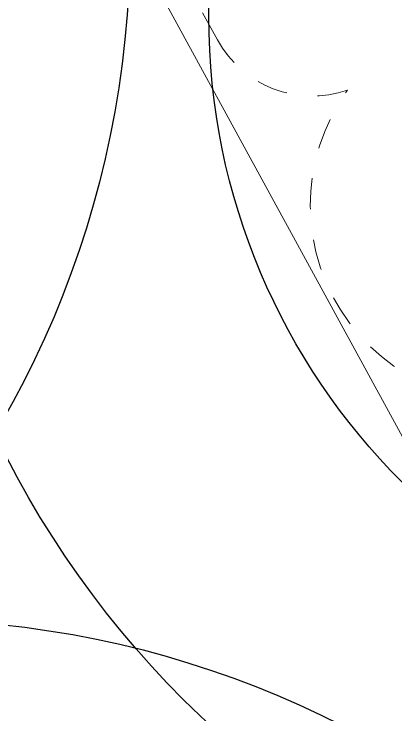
# Model space of a CAD drawing. Extents: x 309418 to 1212698, y 3438380 to 6877191.
# Drawn here: x 606463.153 to 606464.392, y 3438589.429 to 3438591.701 of the extents above; entities that cross this region are included whole.
import ezdxf

# ---------------------------------------------------------------- set-up
doc = ezdxf.new("R2010")
doc.units = 0
doc.header["$MEASUREMENT"] = 0
doc.linetypes.add('XR-LS-HARDSCAPE-LINES$1$HIDDEN2', pattern=[0.1875, 0.125, -0.0625])
doc.layers.add('LA-FLOWERING-TREE', color=221, linetype='Continuous')
doc.layers.add('LA-FURN-PERGOLA-POOL DECK-02', color=32, linetype='Continuous')
for name, color, linetype, lineweight in [('LA-FURN-PG-LIMITS', 1, 'Continuous', 5), ('LA-FURN-PG-PLAY EQUIPMENT', 160, 'Continuous', 5), ('LA-FURN-PG-SAFETY ZONE', 2, 'XR-LS-HARDSCAPE-LINES$1$HIDDEN2', 5)]:
    doc.layers.add(name, color=color, linetype=linetype, lineweight=lineweight)

# ---------------------------------------------------------------- blocks, each defined once
blk = doc.blocks.new('A$C3D307452')
at = {"layer": 'LA-FURN-PG-LIMITS', "elevation": -140}
blk.add_lwpolyline([(-712.81, 377.36), (-887.81, 377.36), (-887.81, 127.36), (-1037.81, 127.36), (-1037.81, -672.64), (-612.81, -672.64), (-612.81, -772.64), (-187.81, -772.64), (-187.81, -222.64), (-87.81, -222.64), (-87.81, 477.36), (-712.81, 477.36)], close=True, dxfattribs=at)
at = {"layer": 'LA-FURN-PG-SAFETY ZONE', "elevation": -140}
blk.add_lwpolyline([(-779.98, 375.63, 0.414214), (-879.98, 275.63), (-879.98, 115.34, 0.000721), (-880.34, 115.1, 0.733033), (-928.51, -228.67, 0.366616), (-1012.07, -327.31), (-1012.07, -395.31, 0.414877), (-911.84, -495.31, 0.221061), (-797.96, -550.29, 0.313971), (-657.26, -648.31), (-610.66, -648.31, 0.365977), (-462.76, -773.31)], format="xyb", dxfattribs=at)
blk = doc.blocks.new('PGE-05')
at = {"layer": 'LA-FURN-PG-PLAY EQUIPMENT', "xscale": 0.01, "yscale": 0.01, "zscale": 0.01}
blk.add_blockref('A$C3D307452', (5.6281, 1.4764, 1.4), dxfattribs=at)
blk = doc.blocks.new('tent kids')
at = {"layer": 'LA-FURN-PERGOLA-POOL DECK-02'}
for points in [[(731928.762, 294594.6281, 0.209883), (731928.762, 294599.6281, -0.83868)], [(731933.762, 294599.6281, -0.209883), (731928.762, 294599.6281, 0.83868)], [(731933.762, 294594.6281, -0.209883), (731933.762, 294599.6281, 0.83868)], [(731933.762, 294594.6281, 0.209883), (731928.762, 294594.6281, -0.83868)]]:
    blk.add_lwpolyline(points, format="xyb", dxfattribs=at)
blk.add_lwpolyline([(731933.5428, 294599.3552, -0.05443), (731933.4891, 294599.4089, -0.182094), (731929.0349, 294599.4089, -0.05443), (731928.9812, 294599.3552, -0.182094), (731928.9812, 294594.901, -0.05443), (731929.0349, 294594.8472, -0.182094), (731933.4891, 294594.8472, -0.05443), (731933.5428, 294594.901, -0.182094)], format="xyb", close=True, dxfattribs=at)

msp = doc.modelspace()

# ---------------------------------------------------------------- linework, layer by layer
at = {"layer": 'LA-FLOWERING-TREE'}
for centre, radius in [((606460.39578, 3438591.93924), 3.13344), ((606465.91843, 3438591.69399), 3.13344), ((606465.91843, 3438591.69399), 2.13344), ((606462.78892, 3438586.60496), 3.13344)]:
    msp.add_circle(centre, radius, dxfattribs=at)

# ---------------------------------------------------------------- block references
at = {"layer": 'LA-FURN-PERGOLA-POOL DECK-02', "xscale": 1.097475299388668, "yscale": 1.097475299388668, "zscale": 1.097475299388668, "rotation": 321.6764723266944}
for p in [(-224207.36658, 3683060.43261, 0), (-224215.07428, 3683059.53038, 0), (-224210.76931, 3683056.12765, 0)]:
    msp.add_blockref('tent kids', p, dxfattribs=at)
at = {"layer": 'LA-FURN-PG-PLAY EQUIPMENT', "xscale": -0.3499999999999999, "yscale": 0.3499999999999999, "zscale": 0.3499999999999999, "rotation": 208.6367031959534}
msp.add_blockref('PGE-05', (606465.49426, 3438591.8194), dxfattribs=at)

doc.saveas('drawing.dxf')
